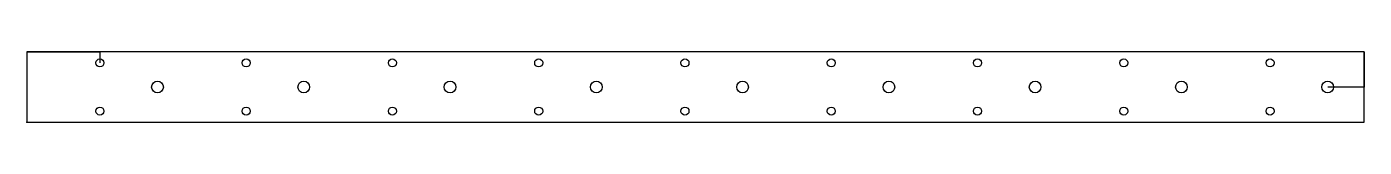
# Model space of a CAD drawing. Header units: centimetres. Extents: x 0 to 91.4, y 0 to 4.8.
import ezdxf

# ---------------------------------------------------------------- set-up
doc = ezdxf.new("R2010")
doc.units = ezdxf.units.CM
doc.header["$MEASUREMENT"] = 0
doc.layers.add('16 mm Rail Plate v3_Sketch1', color=7, linetype='Continuous')
doc.layers.add('16 mm Rail Plate v3_Sketch2', color=7, linetype='Continuous')

msp = doc.modelspace()

# ---------------------------------------------------------------- linework, layer by layer
at = {"layer": '16 mm Rail Plate v3_Sketch1'}
for p, q in [((91.44, 4.8), (0, 4.8)), ((0, 4.8), (0, 0)), ((91.44, 0), (91.44, 4.8)), ((0, 0), (91.44, 0))]:
    msp.add_line(p, q, dxfattribs=at)
msp.add_point((0, 0), dxfattribs=at)
at = {"layer": '16 mm Rail Plate v3_Sketch2'}
for p, q in [((0, 4.8, 0.318), (5, 4.8, 0.318)), ((91.44, 4.8, 0.318), (0, 4.8, 0.318)), ((0, 4.8, 0.318), (0, 0, 0.318)), ((5, 4.8, 0.318), (5, 4.05, 0.318)), ((91.44, 0, 0.318), (91.44, 4.8, 0.318)), ((91.44, 4.8, 0.318), (91.44, 2.4, 0.318)), ((91.44, 2.4, 0.318), (88.94, 2.4, 0.318)), ((0, 0, 0.318), (91.44, 0, 0.318))]:
    msp.add_line(p, q, dxfattribs=at)
for centre, radius in [((5, 4.05, 0.318), 0.275), ((15, 4.05, 0.318), 0.275), ((25, 4.05, 0.318), 0.275), ((35, 4.05, 0.318), 0.275), ((45, 4.05, 0.318), 0.275), ((55, 4.05, 0.318), 0.275), ((65, 4.05, 0.318), 0.275), ((75, 4.05, 0.318), 0.275), ((85, 4.05, 0.318), 0.275), ((8.94, 2.4, 0.318), 0.4), ((18.94, 2.4, 0.318), 0.4), ((28.94, 2.4, 0.318), 0.4), ((38.94, 2.4, 0.318), 0.4), ((48.94, 2.4, 0.318), 0.4), ((58.94, 2.4, 0.318), 0.4), ((68.94, 2.4, 0.318), 0.4), ((78.94, 2.4, 0.318), 0.4), ((88.94, 2.4, 0.318), 0.4), ((5, 0.75, 0.318), 0.275), ((15, 0.75, 0.318), 0.275), ((25, 0.75, 0.318), 0.275), ((35, 0.75, 0.318), 0.275), ((45, 0.75, 0.318), 0.275), ((55, 0.75, 0.318), 0.275), ((65, 0.75, 0.318), 0.275), ((75, 0.75, 0.318), 0.275), ((85, 0.75, 0.318), 0.275)]:
    msp.add_circle(centre, radius, dxfattribs=at)
msp.add_point((0, 0, 0.318), dxfattribs=at)

doc.saveas('drawing.dxf')
